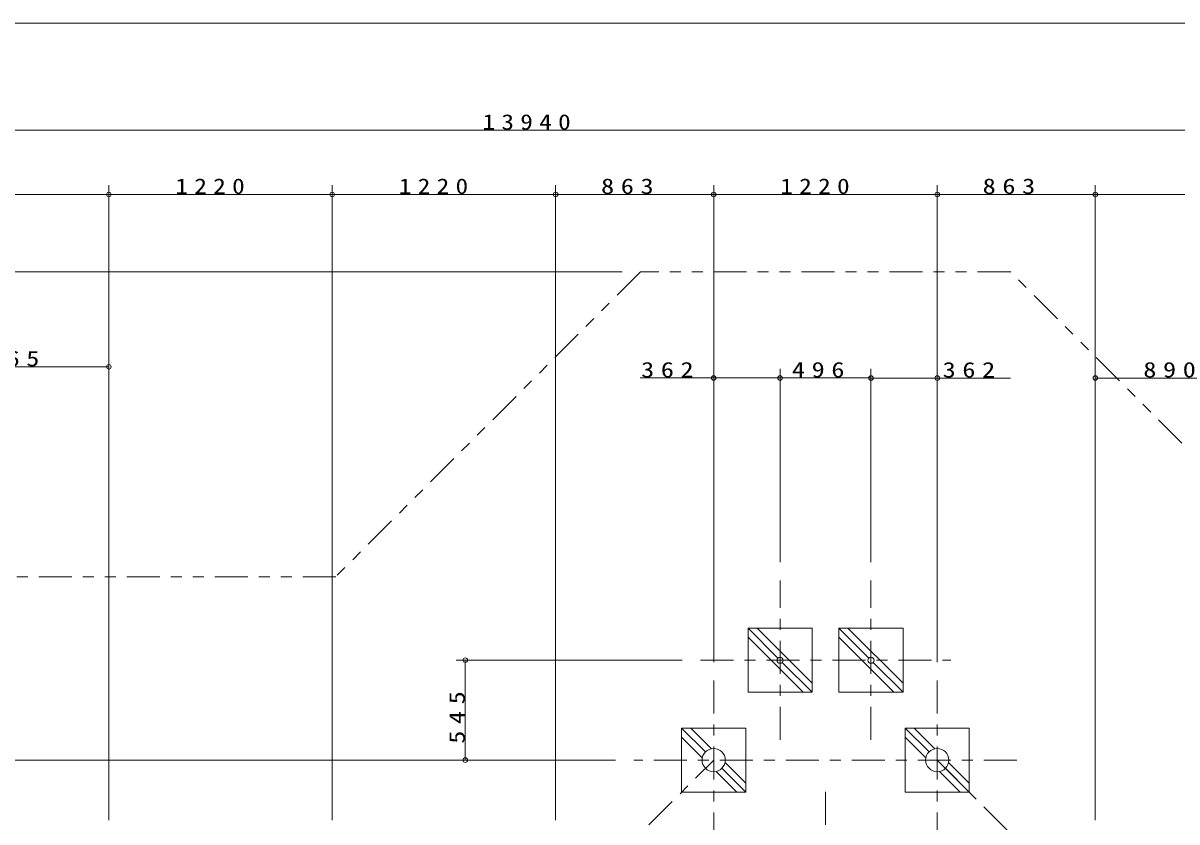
# Model space of a CAD drawing. Units: millimetres on the paper. Extents: x 0 to 420, y -594 to 297.
# Drawn here: x 111.2 to 216.1, y -394.6 to -322 of the extents above; entities that cross this region are included whole.
import ezdxf

# ---------------------------------------------------------------- set-up
doc = ezdxf.new("R2010")
doc.units = ezdxf.units.MM
doc.linetypes.add('USER2', pattern=[6, 3, -1, 1, -1])
doc.linetypes.add('USER3', pattern=[8, 3, -1, 1, -1, 1, -1])
for name, color, linetype, lineweight in [('2D_DIMENSION', 7, 'Continuous', 13), ('2D_OUTLINE', 7, 'USER3', 13), ('FMT', 7, 'Continuous', 13), ('FOOTING', 7, 'Continuous', 13), ('FOOTING_C', 7, 'USER2', 13), ('FOOTING_H', 7, 'Continuous', 13)]:
    doc.layers.add(name, color=color, linetype=linetype, lineweight=lineweight)
doc.styles.add('ＭＳ ゴシック', font='')
doc.styles.get('ＭＳ ゴシック').set_extended_font_data('MS Gothic')

msp = doc.modelspace()

# ---------------------------------------------------------------- linework, layer by layer
at = {"layer": '2D_DIMENSION'}
for p, q in [((42.275, -331.744), (273.714, -331.744)), ((119.007, -394.459), (119.007, -336.749)), ((119.007, -394.459), (119.007, -336.749)), ((139.318, -394.459), (139.318, -336.749)), ((139.318, -394.459), (139.318, -336.749)), ((159.63, -394.463), (159.63, -336.749)), ((159.63, -394.463), (159.63, -336.749)), ((174.002, -380.087), (174.002, -336.749)), ((174.002, -380.087), (174.002, -336.749)), ((194.328, -380.087), (194.328, -336.749)), ((194.328, -380.087), (194.328, -336.749)), ((208.7, -394.467), (208.7, -336.749)), ((208.7, -394.467), (208.7, -336.749)), ((42.275, -337.582), (118.59, -337.582)), ((119.007, -337.582), (118.59, -337.582)), ((119.007, -337.582), (119.423, -337.582)), ((119.423, -337.582), (138.902, -337.582)), ((139.318, -337.582), (138.902, -337.582)), ((139.318, -337.582), (139.735, -337.582)), ((139.735, -337.582), (159.214, -337.582)), ((159.63, -337.582), (159.214, -337.582)), ((159.63, -337.582), (160.047, -337.582)), ((160.047, -337.582), (173.586, -337.582)), ((174.002, -337.582), (173.586, -337.582)), ((174.002, -337.582), (174.419, -337.582)), ((174.419, -337.582), (193.911, -337.582)), ((194.328, -337.582), (193.911, -337.582)), ((194.328, -337.582), (194.744, -337.582)), ((194.744, -337.582), (208.283, -337.582)), ((208.7, -337.582), (208.283, -337.582)), ((208.7, -337.582), (209.116, -337.582)), ((209.116, -337.582), (273.714, -337.582)), ((165.676, -344.626), (36.776, -344.626)), ((165.676, -344.626), (51.852, -344.626)), ((119.007, -394.459), (119.007, -352.412)), ((118.59, -353.245), (103.347, -353.245)), ((119.007, -353.245), (118.59, -353.245)), ((174.002, -380.087), (174.002, -353.429)), ((180.04, -371.007), (180.04, -353.429)), ((180.04, -371.007), (180.04, -353.429)), ((188.303, -371.007), (188.303, -353.429)), ((188.303, -371.007), (188.303, -353.439)), ((194.328, -380.087), (194.328, -353.439)), ((208.7, -394.467), (208.7, -353.432)), ((174.002, -354.262), (167.326, -354.262)), ((174.002, -354.262), (174.419, -354.262)), ((179.623, -354.262), (174.419, -354.262)), ((180.04, -354.262), (179.623, -354.262)), ((180.04, -354.262), (180.456, -354.262)), ((180.456, -354.262), (187.887, -354.262)), ((188.303, -354.262), (187.887, -354.262)), ((188.303, -354.272), (188.72, -354.272)), ((188.72, -354.272), (193.911, -354.272)), ((194.328, -354.272), (193.911, -354.272)), ((194.328, -354.272), (201.003, -354.272)), ((208.7, -354.265), (209.116, -354.265)), ((209.116, -354.265), (223.127, -354.265)), ((171.127, -379.921), (150.579, -379.921)), ((151.412, -379.921), (151.412, -380.337)), ((151.412, -380.337), (151.412, -388.584)), ((165.089, -389), (51.852, -389)), ((165.089, -389), (51.852, -389)), ((165.089, -389), (150.579, -389)), ((151.412, -389), (151.412, -388.584))]:
    msp.add_line(p, q, dxfattribs=at)
for centre in [(119.007, -337.582), (119.007, -337.582), (139.318, -337.582), (139.318, -337.582), (159.63, -337.582), (159.63, -337.582), (174.002, -337.582), (174.002, -337.582), (194.328, -337.582), (194.328, -337.582), (208.7, -337.582), (208.7, -337.582), (119.007, -353.245), (174.002, -354.262), (180.04, -354.262), (180.04, -354.262), (188.303, -354.262), (188.303, -354.272), (194.328, -354.272), (208.7, -354.265), (151.412, -379.921), (151.412, -389)]:
    msp.add_circle(centre, 0.208, dxfattribs=at)
at = {"layer": '2D_OUTLINE'}
msp.add_lwpolyline([(274.131, -402.354), (248.94, -377.164), (233.539, -377.164), (201.001, -344.626), (167.342, -344.626), (139.641, -372.326), (106.147, -372.326), (99.585, -378.888), (62.697, -378.888), (41.858, -399.727), (41.858, -427.33), (61.377, -446.848), (77.42, -446.848), (112.325, -481.754), (145.71, -481.754), (151.808, -475.655), (203.322, -475.655), (215.808, -463.17), (248.94, -463.17), (274.131, -437.979)], close=True, dxfattribs=at)
at = {"layer": 'FMT'}
msp.add_lwpolyline([(28, -579), (28, -322), (403, -322), (403, -579)], close=True, dxfattribs=at)
at = {"layer": 'FOOTING'}
for p, q in [((177.124, -377.005), (182.955, -377.005)), ((177.124, -382.836), (177.124, -377.005)), ((182.955, -377.005), (182.955, -382.836)), ((185.388, -377.005), (191.219, -377.005)), ((185.388, -382.836), (185.388, -377.005)), ((191.219, -377.005), (191.219, -382.836)), ((177.124, -382.836), (182.955, -382.836)), ((185.388, -382.836), (191.219, -382.836)), ((171.087, -391.916), (171.087, -386.085)), ((176.918, -386.085), (171.087, -386.085)), ((176.918, -386.085), (176.918, -391.916)), ((191.412, -391.916), (191.412, -386.085)), ((197.243, -386.085), (191.412, -386.085)), ((197.243, -386.085), (197.243, -391.916)), ((176.918, -391.916), (171.087, -391.916)), ((197.243, -391.916), (191.412, -391.916))]:
    msp.add_line(p, q, dxfattribs=at)
for centre, radius in [((180.04, -379.921), 0.278), ((188.303, -379.921), 0.278), ((174.002, -389), 1.058), ((194.328, -389), 1.058)]:
    msp.add_circle(centre, radius, dxfattribs=at)
at = {"layer": 'FOOTING_C'}
for p, q in [((180.04, -387.168), (180.04, -372.673)), ((188.303, -387.168), (188.303, -372.673)), ((172.793, -379.921), (195.55, -379.921)), ((174.002, -381.753), (174.002, -413.537)), ((174.002, -381.753), (174.002, -396.247)), ((194.328, -381.753), (194.328, -413.537)), ((194.328, -381.753), (194.328, -396.247)), ((159.63, -403.372), (174.002, -389)), ((201.575, -389), (166.755, -389)), ((194.328, -389), (208.7, -403.386)), ((184.165, -391.877), (184.165, -449.195))]:
    msp.add_line(p, q, dxfattribs=at)
at = {"layer": 'FOOTING_H'}
for p, q in [((179.843, -379.724), (177.124, -377.005)), ((182.955, -382.011), (177.949, -377.005)), ((188.107, -379.724), (185.388, -377.005)), ((191.219, -382.011), (186.212, -377.005)), ((182.131, -382.836), (177.124, -377.83)), ((190.394, -382.836), (185.388, -377.83)), ((182.955, -382.836), (180.237, -380.117)), ((191.219, -382.836), (188.5, -380.117)), ((171.087, -386.085), (173.254, -388.252)), ((171.087, -386.909), (172.966, -388.788)), ((171.912, -386.085), (173.791, -387.964)), ((191.412, -386.085), (193.58, -388.252)), ((191.412, -386.909), (193.291, -388.788)), ((192.237, -386.085), (194.116, -387.964)), ((175.039, -389.212), (176.918, -391.091)), ((195.364, -389.212), (197.243, -391.091)), ((174.214, -390.037), (176.093, -391.916)), ((174.75, -389.748), (176.918, -391.916)), ((194.539, -390.037), (196.418, -391.916)), ((195.076, -389.748), (197.243, -391.916))]:
    msp.add_line(p, q, dxfattribs=at)

# ---------------------------------------------------------------- texts
at = {"layer": '2D_DIMENSION', "char_height": 1.405, "attachment_point": 7, "style": 'ＭＳ ゴシック'}
for s, insert in [('\\T1.5;\\W1.2;13940', (152.977, -331.716)), ('\\T1.5;\\W1.2;1220', (125.057, -337.554)), ('\\T1.5;\\W1.2;1220', (145.369, -337.554)), ('\\T1.5;\\W1.25;863', (163.76, -337.554)), ('\\T1.5;\\W1.2;1220', (180.059, -337.554)), ('\\T1.5;\\W1.25;863', (198.457, -337.554)), ('\\T1.5;\\W1.25;965', (107.912, -353.217)), ('\\T1.5;\\W1.25;362', (167.4, -354.234)), ('\\T1.5;\\W1.25;496', (181.115, -354.234)), ('\\T1.5;\\W1.25;362', (194.817, -354.244)), ('\\T1.5;\\W1.25;890', (213.065, -354.237))]:
    msp.add_mtext(s, dxfattribs=dict(at, insert=insert))
at = {"layer": '2D_DIMENSION', "insert": (151.384, -387.517), "char_height": 1.405, "attachment_point": 7, "rotation": 90, "style": 'ＭＳ ゴシック'}
msp.add_mtext('\\T1.5;\\W1.25;545', dxfattribs=at)

doc.saveas('drawing.dxf')
